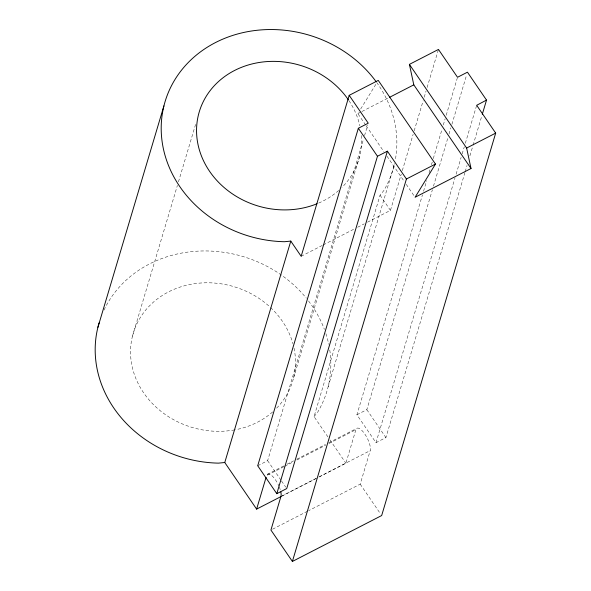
<?xml version="1.0" encoding="UTF-8"?>
<svg xmlns="http://www.w3.org/2000/svg" width="591" height="591" viewBox="0 0 591 591"><rect width="100%" height="100%" fill="white"/><g stroke="black" fill="none" stroke-linecap="round" stroke-linejoin="round"><path stroke-width="0.44" stroke-dasharray="2.96 2.22" d="M132.436 336.235L177.411 185.389M178.46 181.858L195.82 123.637M257.713 465.767L267.634 460.662L363.509 139.084M364.558 135.546L367.72 124.945M293.594 377.863L359.609 156.452M327.916 436.904L314.05 416.611L380.057 195.2L383.707 190.723A118.917 104.895 16.6 0 0 394.559 163.604M328.131 386.787L394.138 165.369M367.513 222.179L390.444 210.389L401.259 174.131M402.316 170.592L413.139 134.334M414.188 130.796L423.163 100.729M424.22 97.197L426.067 91.007M427.123 87.468L438.463 49.437M464.932 172.542L385.908 437.584L375.987 442.681L356.912 414.764L422.491 194.786M423.548 191.248L426.709 180.647M429.081 172.698L430.396 168.28M431.452 164.749L432.243 162.097M433.292 158.565L441.987 129.407M443.302 124.989L445.149 118.806M446.198 115.275L457.264 78.167M282.01 496.056L345.89 463.211L355.893 429.664A13.379 4.639 62.8 0 1 364.854 434.09A13.379 4.639 62.8 0 1 370.202 450.601L360.2 484.147L308.605 510.676M356.912 414.764L366.834 409.666L432.42 189.681M433.469 186.15L447.956 137.555M449.012 134.024L450.859 127.841M451.908 124.309L466.661 74.828M375.987 442.681L455.063 177.714M456.119 174.182L461.128 157.398M462.177 153.867L464.29 146.804M465.346 143.266L476.678 105.287M465.191 171.656L467.038 165.473M469.934 155.758L472.83 146.036M473.096 145.157L481.791 115.999M365.652 125.019L357.851 113.612L358.796 112.061M360.695 108.973L376.829 82.71M314.05 416.611L317.692 412.134A118.917 104.895 16.6 0 0 329.564 348.683M357.851 113.612L361.094 111.943M361.906 111.522L388.664 97.766M301.166 256.287L322.464 245.339M323.277 244.918L354.408 228.916M357.681 227.232L364.233 223.863M267.331 474.351L283.71 465.93M286.982 464.245L293.535 460.877M296.815 459.192L325.478 444.454M328.759 442.77L356.602 428.46M283.82 466.72L266.615 475.563A13.379 4.639 62.8 0 1 278.908 486.031M284.64 466.299L293.646 461.667M296.926 459.983L325.589 445.245M328.869 443.56L355.893 429.664M280.924 496.499L316.148 478.392M319.421 476.708L370.202 450.601M272.562 529.204L307.785 511.097M366.176 125.78L383.862 151.636M386.979 156.201L404.148 181.304M406.231 184.348L414.557 196.515M380.057 195.2L390.444 210.389M366.834 409.666L385.908 437.584M329.97 439.911L345.89 463.211M360.2 484.147L380.641 514.059M267.634 460.662L281.043 480.284M281.56 481.037L285.682 487.073M279.24 486.821A13.379 4.639 62.8 0 1 280.865 492.074M104.031 310.053A118.917 104.895 16.6 0 1 306.308 298.16M308.546 300.996A118.917 104.895 16.6 0 1 324.393 329.372M325.877 333.605A118.917 104.895 16.6 0 1 328.722 344.198M294.022 348.114A83.242 73.424 16.6 0 1 276.544 408.241M272.658 411.927A83.242 73.424 16.6 0 1 235.477 429.738M234.612 429.901A83.242 73.424 16.6 0 1 133.064 333.893A83.242 73.424 16.6 0 1 269.924 306.936M270.597 307.556A83.242 73.424 16.6 0 1 292.951 343.726M361.308 135.531A83.242 73.424 16.6 0 1 341.93 187.458M338.673 190.509A83.242 73.424 16.6 0 1 318.726 203.045M348.986 100.706A83.242 73.424 16.6 0 1 359.845 125.817M376.696 82.459A118.917 104.895 16.6 0 1 395.298 160.028"/><path stroke-width="0.89" d="M97.907 327.311L163.914 105.9M281.19 496.477L256.62 509.11L224.772 462.509L290.787 241.098L284.507 241.719A118.917 104.895 16.6 0 1 173.518 81.979A118.917 104.895 16.6 0 1 376.171 81.735M482.315 114.233L486.526 100.093L467.451 72.183L457.523 77.281L438.463 49.437L409.4 64.382L466.624 148.046L471.027 168.509L415.074 197.276L435.478 164.062L378.255 80.398L349.192 95.336L301.166 256.287L290.787 241.098M349.192 95.336L368.245 123.179L358.338 128.277L257.713 465.767L276.795 493.677L286.716 488.58L387.4 151.185L406.416 179.007L292.39 561.45L270.922 530.046L280.924 496.499A13.379 4.639 62.8 0 0 280.865 492.074M256.62 509.11L266.09 477.329M276.795 493.677L377.464 156.26L387.4 151.185M486.526 100.093L476.678 105.287L495.686 133.108L381.668 515.551L292.39 561.45M389.476 97.352L413.803 84.845L409.4 64.382M406.416 179.007L435.478 164.062M466.624 148.046L495.686 133.108M224.772 462.509L218.493 463.137A118.917 104.895 16.6 0 1 99.103 322.922M413.803 84.845L471.027 168.509M358.338 128.277L377.464 156.26M317.064 203.74A83.242 73.424 16.6 0 1 207.027 167.327A83.242 73.424 16.6 0 1 236.636 69.45A83.242 73.424 16.6 0 1 348.468 99.938"/></g></svg>
